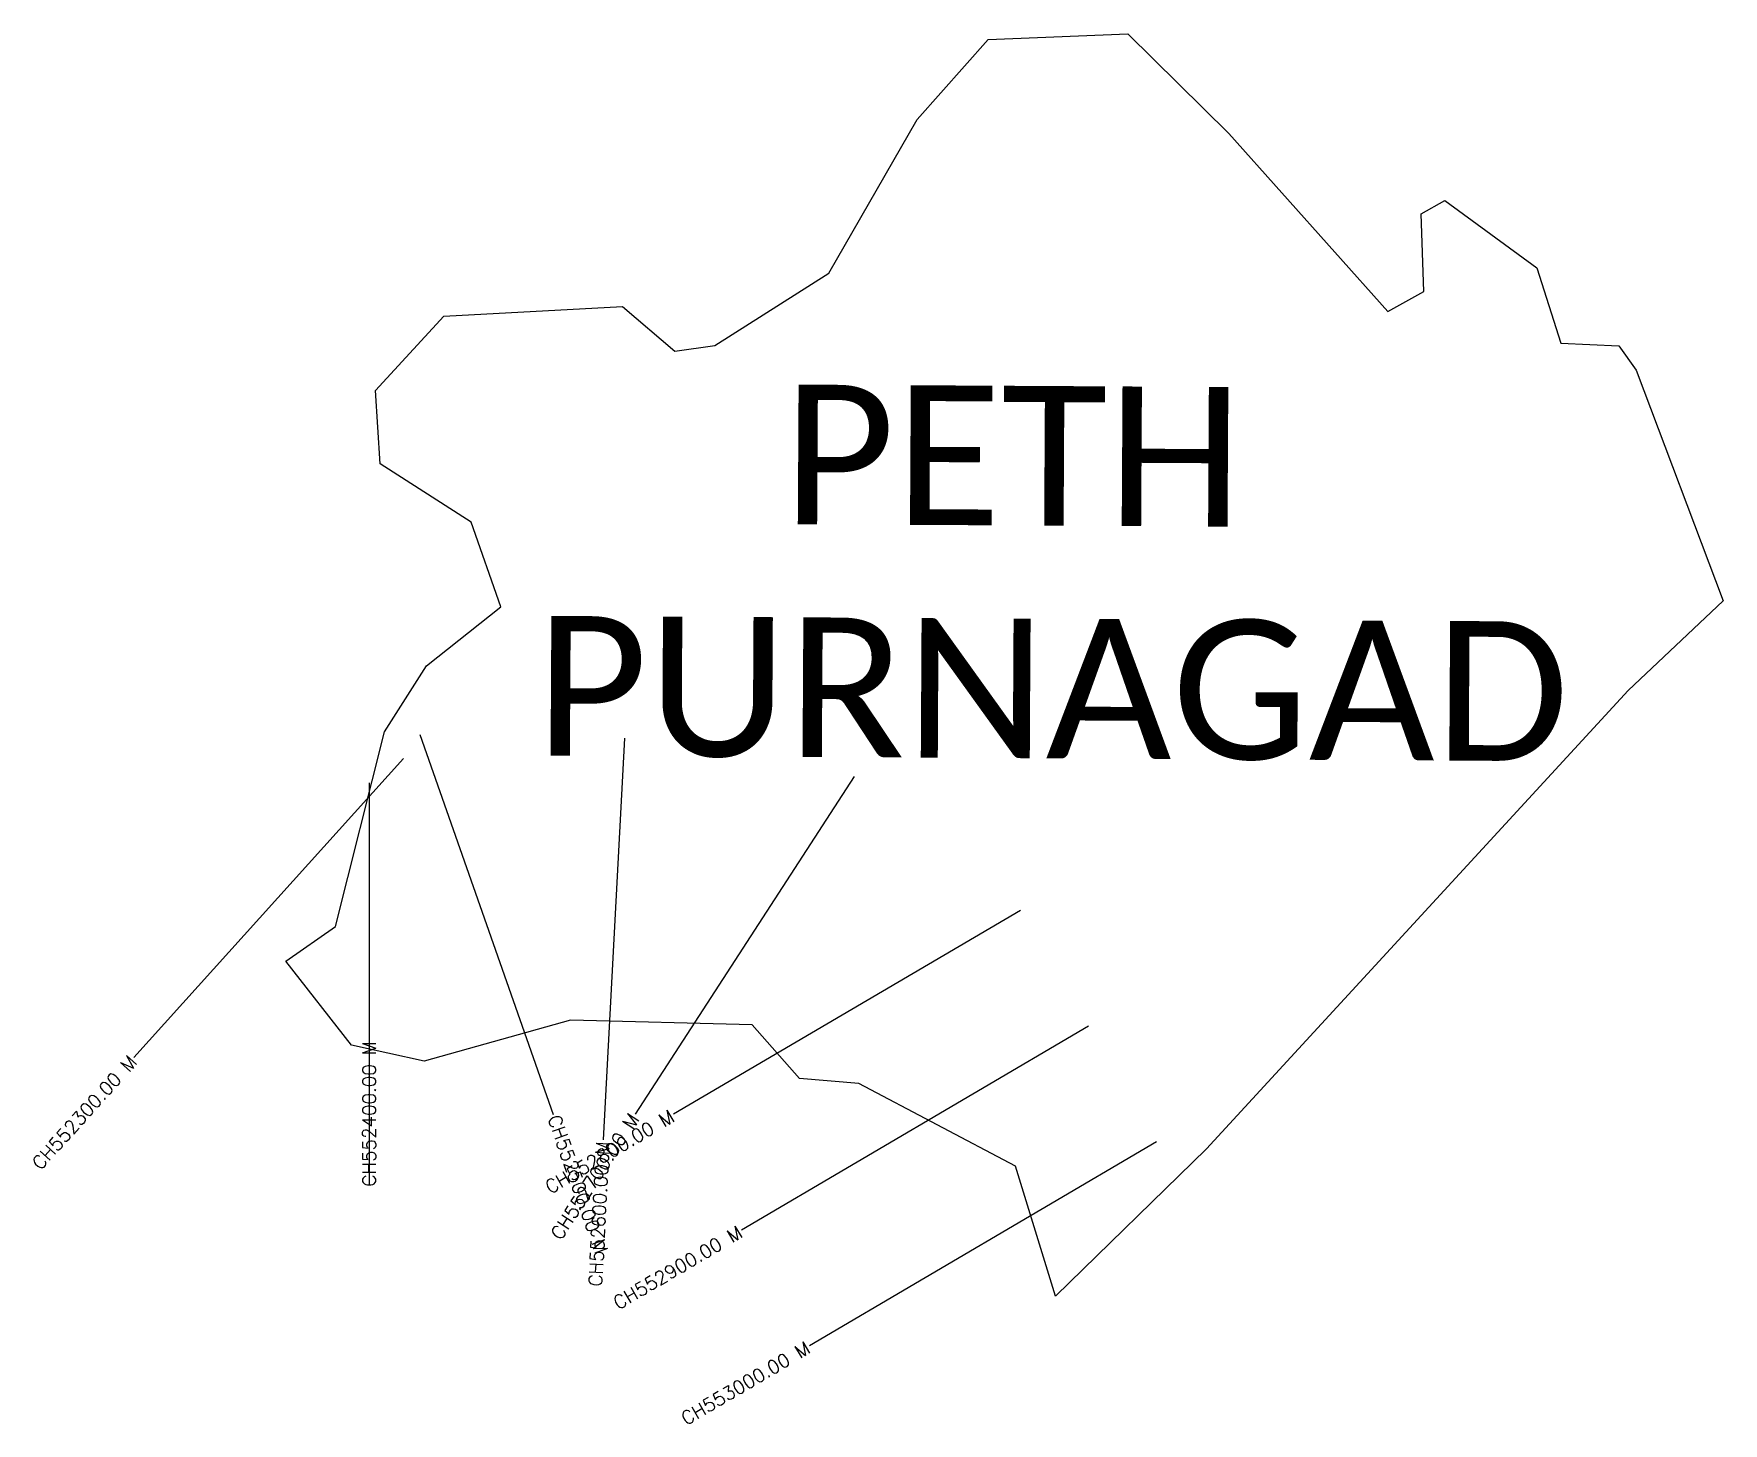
# Model space of a CAD drawing. Header units: metres. Extents: x 319857 to 321116, y 1858656 to 1859692.
import ezdxf
from ezdxf.enums import TextEntityAlignment as Align

# ---------------------------------------------------------------- set-up
doc = ezdxf.new("R2010")
doc.units = ezdxf.units.M
for name, color, linetype in [('CS', 134, 'Continuous'), ('CSMark', 6, 'Continuous'), ('village', 3, 'Continuous'), ('VILLAGE NAME', 250, 'Continuous')]:
    doc.layers.add(name, color=color, linetype=linetype)
doc.styles.get("Standard").update_dxf_attribs({"font": 'simplex.shx'})

msp = doc.modelspace()

# ---------------------------------------------------------------- linework, layer by layer
at = {"color": 6, "flags": 128}
msp.add_lwpolyline([(320568.7, 1859687.2), (320672.8, 1859691.6)], dxfattribs=at)
at = {"layer": 'CS'}
for p, q in [((320145.1, 1859169.2), (320244.5, 1858886.2)), ((320297.5, 1859166.7), (320281.6, 1858867.2)), ((320132.8, 1859151.5), (319931.9, 1858928.7)), ((320468.7, 1859138.1), (320305.5, 1858886.4)), ((320107.3, 1859133.3), (320107.3, 1858833.3)), ((320592.7, 1859038.2), (320334.1, 1858886.3)), ((320643.4, 1858952), (320384.7, 1858800)), ((320694.1, 1858865.8), (320435.4, 1858713.8))]:
    msp.add_line(p, q, dxfattribs=at)
at = {"layer": 'village', "color": 6}
for points in [[(320672.8, 1859691.6, 0), (320747.9, 1859617.3, 0), (320866.6, 1859484.5, 0), (320893.3, 1859499.5, 0), (320891.3, 1859557.4, 0), (320909.1, 1859567.3, 0), (320977.5, 1859517.2, 0), (320995.5, 1859461, 0), (321038.7, 1859458.9, 0), (321051.5, 1859440.9, 0), (321116.5, 1859269, 0), (321045.7, 1859202.1, 0), (320731.3, 1858860.4, 0), (320618.9, 1858750.7, 0), (320588.9, 1858847.6, 0), (320472.3, 1858909.3, 0), (320428.1, 1858913, 0), (320392.7, 1858953, 0), (320257.4, 1858956.5, 0), (320148.3, 1858925.9, 0), (320094, 1858937.7, 0), (320045.1, 1859000.5, 0), (320082.1, 1859026.1, 0)], [(320082.1, 1859026.1, 0), (320118.8, 1859171.4, 0), (320149.9, 1859220.5, 0), (320205.4, 1859264.5, 0), (320183.2, 1859327.5, 0), (320115.5, 1859371.1, 0), (320112, 1859425.7, 0), (320162.8, 1859481, 0), (320296.1, 1859488.4, 0), (320335, 1859455, 0), (320364.8, 1859459.2, 0), (320449.8, 1859513.1, 0), (320515.7, 1859627.7, 0), (320568.7, 1859687.2, 0)]]:
    msp.add_polyline3d(points, dxfattribs=at)

# ---------------------------------------------------------------- texts
at = {"layer": 'CSMark'}
for s, rotation, p in [('CH552400.00 M', 90, (320107.3, 1858832.3)), ('CH552500.00 M', 289.3518, (320244.8, 1858885.2))]:
    msp.add_text(s, height=10, rotation=rotation, dxfattribs=at).set_placement(p, align=Align.MIDDLE_LEFT)
for s, rotation, p in [('CH552300.00 M', 47.9565, (319931.3, 1858927.9)), ('CH552800.00 M', 30.439, (320333.2, 1858885.8)), ('CH552700.00 M', 57.0423, (320305, 1858885.5)), ('CH552600.00 M', 86.9556, (320281.5, 1858866.2)), ('CH552900.00 M', 30.439, (320383.9, 1858799.5)), ('CH553000.00 M', 30.439, (320434.5, 1858713.3))]:
    msp.add_text(s, height=10, rotation=rotation, dxfattribs=at).set_placement(p, align=Align.MIDDLE_RIGHT)
at = {"layer": 'VILLAGE NAME', "insert": (320232.4, 1859431.2), "char_height": 104.042, "attachment_point": 1, "rotation": 359.6762}
msp.add_mtext_dynamic_manual_height_columns('{\\fCalibri|b0|i0|c0|p34;     PETH PURNAGAD}', width=673.122, gutter_width=520.2, heights=[0], dxfattribs=at)

doc.saveas('drawing.dxf')
